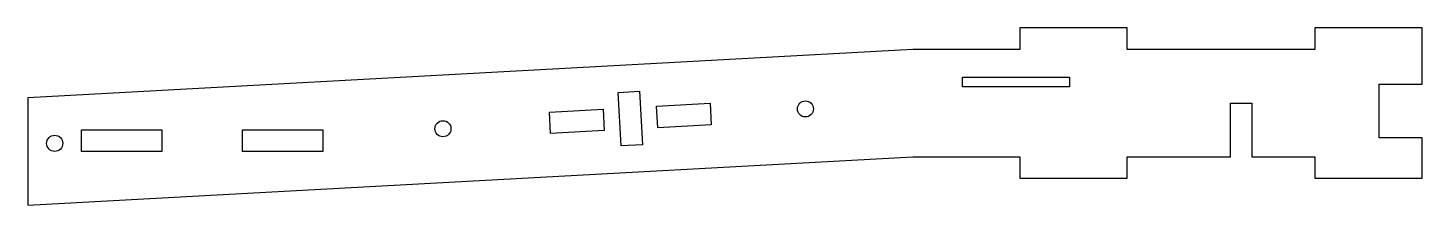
# Model space of a CAD drawing. Header units: millimetres. Extents: x -130 to 130, y -17 to 17.
import ezdxf

# ---------------------------------------------------------------- set-up
doc = ezdxf.new("R2010")
doc.units = ezdxf.units.MM

msp = doc.modelspace()

# ---------------------------------------------------------------- linework, layer by layer
for points in [[(94.27, -7.5), (94.27, 2.5), (98.27, 2.5), (98.27, -7.5), (110, -7.5), (110, -11.5), (130, -11.5), (130, -4), (122, -4), (122, 6), (130, 6), (130, 16.5), (110, 16.5), (110, 12.5), (75, 12.5), (75, 16.5), (55, 16.5), (55, 12.5), (35, 12.5), (-130, 3.5), (-130, -16.5), (35, -7.5), (55, -7.5), (55, -11.5), (75, -11.5), (75, -7.5)], [(44.27, 7.3), (64.27, 7.3), (64.27, 5.5), (44.27, 5.5)], [(-19.92, 4.5), (-15.92, 4.71), (-15.38, -5.27), (-19.37, -5.49)], [(-32.74, 0.82), (-22.75, 1.37), (-22.53, -2.63), (-32.52, -3.17)], [(-12.77, 1.91), (-2.78, 2.46), (-2.56, -1.54), (-12.55, -2.08)], [(-105, -2.5), (-105, -6.5), (-120, -6.5), (-120, -2.5)], [(-75, -6.5), (-90, -6.5), (-90, -2.5), (-75, -2.5)]]:
    msp.add_lwpolyline(points, close=True)
for centre in [(15, 1.41), (-52.6, -2.28), (-125, -5)]:
    msp.add_circle(centre, 1.5)

doc.saveas('drawing.dxf')
